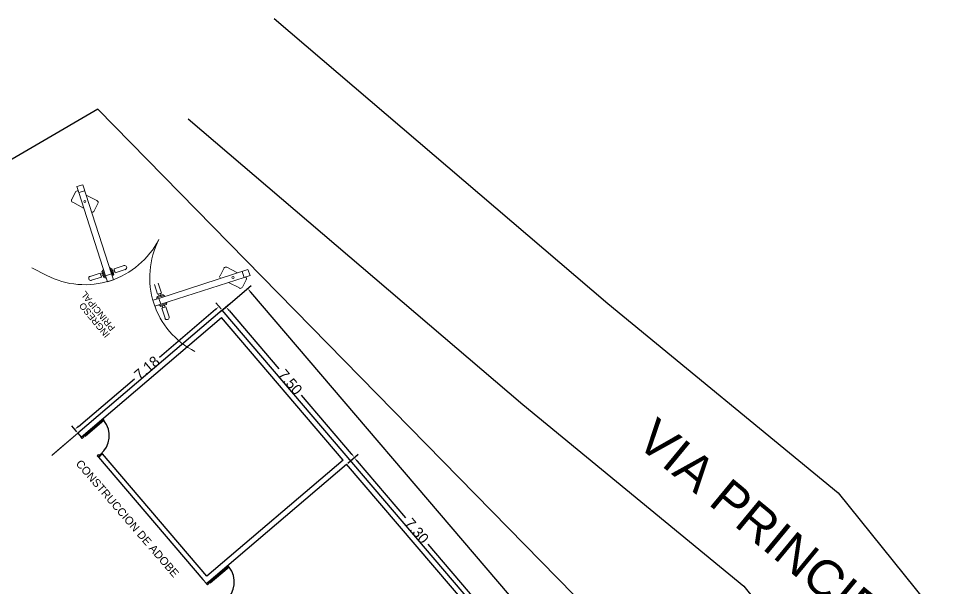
# Model space of a CAD drawing. Header units: metres. Extents: x 643973 to 644410, y 8488260 to 8488397.
# Drawn here: x 644251.33 to 644286.62, y 8488354.92 to 8488376.48 of the extents above; entities that cross this region are included whole.
import ezdxf
from ezdxf.enums import TextEntityAlignment as Align

# ---------------------------------------------------------------- set-up
doc = ezdxf.new("R2010")
doc.units = ezdxf.units.M
doc.header["$MEASUREMENT"] = 0
for name, color, linetype in [('ACHURADOS', 8, 'Continuous'), ('PDF8_PUERTAS - PETER', 2, 'Continuous'), ('Planta', 251, 'Continuous'), ('Unknown_Area_Type', 5, 'Continuous'), ('VANOS', 2, 'Continuous')]:
    doc.layers.add(name, color=color, linetype=linetype)
for name, color, linetype, lineweight in [('Anotaciones - Textos_Pluma_Nº__86', 7, 'Continuous', 20), ('MUEBLES - PETER', 253, 'Continuous', 5), ('MURO ADOBE', 252, 'Continuous', 25), ('PUERTAS', 24, 'Continuous', 5), ('TEXTOS-SUBTITULO', 26, 'Continuous', 30)]:
    doc.layers.add(name, color=color, linetype=linetype, lineweight=lineweight)
doc.styles.add('style4', font='arial.ttf')
doc.dimstyles.new('UTILIZAR', dxfattribs={"dimtxt": 0.18, "dimasz": 0.18, "dimexe": 0.18, "dimexo": 0.0625, "dimgap": 0.09, "dimtad": 0, "dimtih": 1, "dimtoh": 1, "dimdec": 4, "dimzin": 0, "dimdsep": 46, "dimtxsty": 'Standard', "dimcen": 0.09, "dimadec": 0, "dimazin": 0, "dimtfac": 1, "dimtdec": 4, "dimtofl": 0, "dimtmove": 0, "dimatfit": 3, "dimfxl": 1, "dimtolj": 1, "dimtzin": 0, "dimarcsym": 0})

# ---------------------------------------------------------------- blocks, each defined once
blk = doc.blocks.new('PUERTA8')
at = {"layer": 'VANOS', "ltscale": 0.5}
for points in [[(0.025, 0.05), (0.025, 0.8), (0.065, 0.8), (0.065, 0.05)], [(0, -0.05), (0, 0.05), (0.025, 0.05), (0.025, 0), (0.05, 0), (0.05, -0.05)], [(0.8, -0.05), (0.8, 0.05), (0.775, 0.05), (0.775, 0), (0.75, 0), (0.75, -0.05)]]:
    blk.add_lwpolyline(points, close=True, dxfattribs=at)
at = {"layer": 'VANOS', "color": 8, "ltscale": 0.5}
blk.add_arc((0.045, 0.07), 0.73, 358.4306, 88.4306, dxfattribs=at)
blk = doc.blocks.new('P-1')
at = {"layer": 'ACHURADOS'}
blk.add_blockref('PUERTA8', (0, 0.05), dxfattribs=at)
blk = doc.blocks.new('*D17')
at = {"layer": 'Anotaciones - Textos_Pluma_Nº__86', "color": 0, "lineweight": -2, "transparency": 16777216}
for p, q in [((644259.083, 8488365.466), (644260.136, 8488366.365)), ((644260.116, 8488366.111), (644273.773, 8488350.103)), ((644288.584, 8488332.741), (644274.928, 8488348.749)), ((644287.785, 8488331.822), (644288.838, 8488332.721))]:
    blk.add_line(p, q, dxfattribs=at)
at = {"layer": 'Anotaciones - Textos_Pluma_Nº__86', "color": 0, "transparency": 16777216}
for points in [[(644260.139, 8488366.131), (644260.094, 8488366.092), (644260, 8488366.248)], [(644288.607, 8488332.761), (644288.561, 8488332.722), (644288.701, 8488332.604)]]:
    blk.add_solid(points, dxfattribs=at)
at = {"layer": 'Defpoints', "color": 0, "transparency": 16777216}
for p in [(644260, 8488366.248), (644259.035, 8488365.426, 0), (644287.737, 8488331.782, 0)]:
    blk.add_point(p, dxfattribs=at)
at = {"layer": 'Anotaciones - Textos_Pluma_Nº__86', "color": 0, "transparency": 16777216, "insert": (644274.35, 8488349.426), "char_height": 0.4, "attachment_point": 5, "rotation": 310.4675}
blk.add_mtext('\\A1;44.22', dxfattribs=at)
blk = doc.blocks.new('*D18')
at = {"layer": 'Anotaciones - Textos_Pluma_Nº__86', "color": 0, "lineweight": -2, "transparency": 16777216}
for p, q in [((644258.931, 8488365.336), (644259.32, 8488365.668)), ((644259.299, 8488365.414), (644261.19, 8488363.198)), ((644263.933, 8488359.983), (644262.042, 8488362.199)), ((644263.798, 8488359.631), (644264.187, 8488359.963))]:
    blk.add_line(p, q, dxfattribs=at)
at = {"layer": 'Anotaciones - Textos_Pluma_Nº__86', "color": 0, "transparency": 16777216}
for points in [[(644259.322, 8488365.434), (644259.277, 8488365.395), (644259.183, 8488365.551)], [(644263.956, 8488360.002), (644263.91, 8488359.963), (644264.05, 8488359.846)]]:
    blk.add_solid(points, dxfattribs=at)
at = {"layer": 'Defpoints', "color": 0, "transparency": 16777216}
for p in [(644258.883, 8488365.296, 0), (644263.75, 8488359.591, 0), (644264.05, 8488359.846)]:
    blk.add_point(p, dxfattribs=at)
at = {"layer": 'Anotaciones - Textos_Pluma_Nº__86', "color": 0, "transparency": 16777216, "insert": (644261.616, 8488362.699), "char_height": 0.4, "attachment_point": 5, "rotation": 310.4675}
blk.add_mtext('\\A1;7.50', dxfattribs=at)
blk = doc.blocks.new('*D19')
at = {"layer": 'Anotaciones - Textos_Pluma_Nº__86', "color": 0, "lineweight": -2, "transparency": 16777216}
for p, q in [((644263.798, 8488359.631), (644264.176, 8488359.954)), ((644264.156, 8488359.7), (644265.982, 8488357.56)), ((644268.66, 8488354.421), (644266.834, 8488356.561)), ((644268.535, 8488354.078), (644268.914, 8488354.401))]:
    blk.add_line(p, q, dxfattribs=at)
at = {"layer": 'Anotaciones - Textos_Pluma_Nº__86', "color": 0, "transparency": 16777216}
for points in [[(644264.179, 8488359.72), (644264.133, 8488359.681), (644264.039, 8488359.837)], [(644268.683, 8488354.441), (644268.637, 8488354.402), (644268.777, 8488354.284)]]:
    blk.add_solid(points, dxfattribs=at)
at = {"layer": 'Defpoints', "color": 0, "transparency": 16777216}
for p in [(644263.75, 8488359.591, 0), (644268.777, 8488354.284), (644268.488, 8488354.038, 0)]:
    blk.add_point(p, dxfattribs=at)
at = {"layer": 'Anotaciones - Textos_Pluma_Nº__86', "color": 0, "transparency": 16777216, "insert": (644266.408, 8488357.061), "char_height": 0.4, "attachment_point": 5, "rotation": 310.4675}
blk.add_mtext('\\A1;7.30', dxfattribs=at)
blk = doc.blocks.new('*D40')
at = {"layer": 'Anotaciones - Textos_Pluma_Nº__86', "color": 0, "lineweight": -2, "transparency": 16777216}
for p, q in [((644258.995, 8488365.473), (644258.801, 8488365.7)), ((644258.781, 8488365.446), (644256.661, 8488363.638)), ((644253.593, 8488361.02), (644255.713, 8488362.828)), ((644253.533, 8488360.813), (644253.339, 8488361.04))]:
    blk.add_line(p, q, dxfattribs=at)
at = {"layer": 'Anotaciones - Textos_Pluma_Nº__86', "color": 0, "transparency": 16777216}
for points in [[(644258.762, 8488365.469), (644258.801, 8488365.423), (644258.918, 8488365.563)], [(644253.573, 8488361.043), (644253.612, 8488360.997), (644253.456, 8488360.903)]]:
    blk.add_solid(points, dxfattribs=at)
at = {"layer": 'Defpoints', "color": 0, "transparency": 16777216}
for p in [(644259.035, 8488365.426, 0), (644253.456, 8488360.903), (644253.573, 8488360.766, 0)]:
    blk.add_point(p, dxfattribs=at)
at = {"layer": 'Anotaciones - Textos_Pluma_Nº__86', "color": 0, "transparency": 16777216, "insert": (644256.187, 8488363.233), "char_height": 0.4, "attachment_point": 5, "rotation": 40.4675}
blk.add_mtext('\\A1;7.18', dxfattribs=at)

msp = doc.modelspace()

# ---------------------------------------------------------------- linework, layer by layer
for points in [[(644261.00271, 8488376.47565), (644273.64351, 8488365.67918), (644282.36352, 8488358.50223), (644305.06477, 8488330.27684)], [(644257.75544, 8488372.67366), (644270.43089, 8488361.84758), (644278.78936, 8488354.96819), (644301.16858, 8488327.1432)]]:
    msp.add_lwpolyline(points)
at = {"layer": 'MUEBLES - PETER', "color": 250, "lineweight": 5}
for q in [(644252.58408, 8488359.92189), (644252.58408, 8488359.92189), (644252.62212, 8488359.95434), (644252.81231, 8488360.11659)]:
    msp.add_line((644253.57309, 8488360.76561), q, dxfattribs=at)
at = {"layer": 'MURO ADOBE'}
for points in [[(644268.57483, 8488354.24354), (644259.03545, 8488365.42555), (644253.57309, 8488360.76561), (644253.70289, 8488360.61345), (644259.0131, 8488365.14359)], [(644263.62053, 8488359.74278), (644259.0131, 8488365.14359)], [(644254.50226, 8488359.9846), (644254.35011, 8488359.85479), (644258.31033, 8488355.21264)], [(644258.46248, 8488355.34244), (644254.50226, 8488359.9846)], [(644258.31033, 8488355.21264), (644258.31033, 8488355.21264), (644258.44013, 8488355.06049), (644263.75034, 8488359.59062)], [(644263.62053, 8488359.74278), (644258.46248, 8488355.34244)], [(644268.35777, 8488354.18981), (644263.75034, 8488359.59062)]]:
    msp.add_lwpolyline(points, dxfattribs=at)
at = {"layer": 'PDF8_PUERTAS - PETER', "lineweight": 9}
for points in [[(644254.92011, 8488366.57224), (644254.69144, 8488366.49814), (644254.61733, 8488366.72681), (644254.84601, 8488366.80091), (644254.92011, 8488366.57224), (644254.84601, 8488366.80091), (644253.7559, 8488370.17711), (644253.53299, 8488370.10946), (644253.60709, 8488369.88078), (644253.83577, 8488369.95488), (644253.60709, 8488369.88078), (644254.61733, 8488366.72681)], [(644253.34628, 8488369.61494), (644253.48933, 8488369.90481)], [(644253.79303, 8488369.29688), (644253.38265, 8488369.51282)], [(644251.83118, 8488367.02392), (644252.39871, 8488366.73714)], [(644254.86879, 8488366.72254), (644254.90475, 8488366.73681), (644254.80856, 8488367.03165), (644254.76614, 8488367.02314)], [(644254.95995, 8488366.95436), (644254.88157, 8488366.93158), (644254.91011, 8488366.85965), (644254.98204, 8488366.8882)], [(644255.36952, 8488366.97121), (644254.99055, 8488366.84579), (644254.95144, 8488366.99677), (644255.32465, 8488367.11574)], [(644256.41533, 8488365.80444), (644256.48298, 8488365.58153), (644256.71166, 8488365.65563), (644256.63824, 8488365.87209), (644256.41533, 8488365.80444), (644256.63824, 8488365.87209), (644260.01444, 8488366.9622), (644260.0943, 8488366.73997), (644259.86563, 8488366.66587), (644259.79798, 8488366.88878), (644259.86563, 8488366.66587), (644256.71166, 8488365.65563)], [(644259.10498, 8488367.00921), (644258.96125, 8488366.73155)], [(644254.09382, 8488366.55652), (644254.46703, 8488366.67549), (644254.42148, 8488366.83224), (644254.0425, 8488366.70682)], [(644254.42998, 8488366.78983), (644254.50836, 8488366.81261), (644254.53114, 8488366.73423), (644254.45853, 8488366.7179)], [(644254.64011, 8488366.64844), (644254.60415, 8488366.63417), (644254.50727, 8488366.94122), (644254.54968, 8488366.94972)], [(644256.47371, 8488366.40206), (644256.59268, 8488366.02884), (644256.73722, 8488366.07372), (644256.61825, 8488366.44693)], [(644259.28172, 8488366.47994), (644259.69787, 8488366.27045)], [(644256.56563, 8488365.85577), (644256.55136, 8488365.89173), (644256.85264, 8488365.98216), (644256.86692, 8488365.94619)], [(644256.70126, 8488366.05944), (644256.7298, 8488365.98752), (644256.65142, 8488365.96474), (644256.62865, 8488366.04312)], [(644256.63973, 8488365.62709), (644256.64824, 8488365.58468), (644256.94884, 8488365.68732), (644256.93457, 8488365.72328)], [(644256.87619, 8488365.12567), (644256.75721, 8488365.49888), (644256.90751, 8488365.5502), (644257.03294, 8488365.17123)], [(644256.87155, 8488365.53593), (644256.84877, 8488365.61431), (644256.7704, 8488365.59153), (644256.79318, 8488365.51315)]]:
    msp.add_lwpolyline(points, dxfattribs=at)
for points in [[(644253.88201, 8488369.78592), (644254.29816, 8488369.57643, -0.41421395), (644254.33262, 8488369.46318)], [(644254.32876, 8488369.46786), (644254.19148, 8488369.18443, -0.38093206), (644254.08686, 8488369.14615)], [(644255.36645, 8488366.95877, 0.41421487), (644255.41957, 8488367.06216, 0.41421487), (644255.31619, 8488367.11528)], [(644259.62324, 8488366.83609), (644259.21286, 8488367.05203, 0.41418563), (644259.10111, 8488367.0139)], [(644254.0398, 8488366.7128, 0.41418547), (644253.98668, 8488366.60942, 0.41421487), (644254.09007, 8488366.5563)], [(644259.80644, 8488366.30105), (644259.95017, 8488366.57871, 0.38093207), (644259.92017, 8488366.68567)], [(644256.8702, 8488365.12297, 0.41421487), (644256.97359, 8488365.06985, 0.41421487), (644257.02671, 8488365.17324)]]:
    msp.add_lwpolyline(points, format="xyb", dxfattribs=at)
for points in [[(644254.82283, 8488366.99568), (644254.89048, 8488366.77277), (644254.93289, 8488366.78128), (644254.85879, 8488367.00996)], [(644254.52154, 8488366.90525), (644254.59564, 8488366.67658), (644254.55968, 8488366.66231), (644254.48558, 8488366.89098)], [(644256.81023, 8488365.97365), (644256.58732, 8488365.906), (644256.57305, 8488365.94196), (644256.80172, 8488366.01606)], [(644256.91288, 8488365.67305), (644256.6842, 8488365.59895), (644256.69847, 8488365.56299), (644256.92715, 8488365.63709)]]:
    msp.add_lwpolyline(points, close=True, dxfattribs=at)
for centre in [(644253.8343, 8488369.54428), (644259.44926, 8488366.6609)]:
    msp.add_circle(centre, 0.03893, dxfattribs=at)
for centre, radius, start, end in [((644253.55281, 8488369.86548), 0.08219, 69.398124, 152.806322), ((644253.40908, 8488369.58782), 0.08219, 152.806286, 242.806361), ((644253.8343, 8488369.54428), 3.15349, 242.806322, 332.806325), ((644259.44926, 8488366.6609), 3.15349, 152.806322, 242.806325), ((644259.02472, 8488366.69222), 0.08219, 152.806284, 236.220051), ((644259.72498, 8488366.33324), 0.08219, 242.806286, 332.806361)]:
    msp.add_arc(centre, radius, start, end, dxfattribs=at)
at = {"layer": 'Unknown_Area_Type'}
msp.add_polyline3d([(644227.50393, 8488323.05751, 0), (644252.2025, 8488295.97695, 0), (644299.08917, 8488327.33067, 0), (644254.32467, 8488373.03849, 0), (644211.54915, 8488348.05517, 0), (644227.50393, 8488323.05751, 0)], close=True, dxfattribs=at)

# ---------------------------------------------------------------- block references
at = {"layer": 'PUERTAS', "xscale": 1.249756712422823, "yscale": 1.249756712422823, "zscale": 1.249756712422823, "rotation": 310.4675136906516}
for p in [(644253.70122, 8488360.61542), (644258.43846, 8488355.06245)]:
    msp.add_blockref('P-1', p, dxfattribs=at)

# ---------------------------------------------------------------- texts
at = {"layer": 'Planta', "color": 0, "lineweight": 15, "style": 'style4'}
for s, p in [('PRINCIPAL', (644255.00888, 8488364.76567)), ('INGRESO', (644254.80086, 8488364.50687))]:
    msp.add_text(s, height=0.247798, rotation=129.277962, dxfattribs=at).set_placement(p)
at = {"layer": 'Planta', "color": 0, "style": 'style4'}
msp.add_text('VIA PRINCIPAL', height=1.3554411, rotation=320.463879, dxfattribs=at).set_placement((644274.64958, 8488360.36343))
at = {"layer": 'TEXTOS-SUBTITULO', "color": 0, "style": 'style4'}
msp.add_text('CONSTRUCCION DE ADOBE', height=0.3, rotation=310.767514, dxfattribs=at).set_placement((644255.33755, 8488357.43325), align=Align.CENTER)

# ---------------------------------------------------------------- dimensions: what is measured, and where the dimension line sits
at = {"layer": 'Anotaciones - Textos_Pluma_Nº__86'}
for base, p1, p2, angle, picture, middle in [((644259.99952, 8488366.248, 0), (644287.73705, 8488331.78168), (644259.03545, 8488365.42555), 310.467514, '*D17', (644274.35032, 8488349.42607, 0)), ((644253.45583, 8488360.90306, 0), (644259.03545, 8488365.42555), (644253.57309, 8488360.76561), 40.467514, '*D40', (644256.187, 8488363.23303, 0)), ((644264.04968, 8488359.84599, 0), (644258.88329, 8488365.29575), (644263.75034, 8488359.59062), 310.467514, '*D18', (644261.61615, 8488362.69855, 0)), ((644268.77658, 8488354.2842, 0), (644263.75034, 8488359.59062), (644268.48758, 8488354.03765), 310.467514, '*D19', (644266.40796, 8488357.06069, 0))]:
    dim = msp.add_linear_dim(base=base, p1=p1, p2=p2, angle=angle, dimstyle='UTILIZAR', override={"dimtxt": 0.4, "dimtih": 0, "dimdec": 2}, dxfattribs=at)
    dim.commit()
    dim.dimension.update_dxf_attribs({"geometry": picture, "text_midpoint": middle})

doc.saveas('drawing.dxf')
